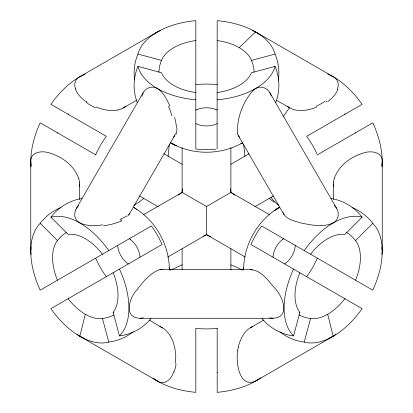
<?xml version="1.0" encoding="UTF-8"?>
<svg xmlns="http://www.w3.org/2000/svg" width="413" height="413" viewBox="0 0 413 413"><rect width="100%" height="100%" fill="white"/><g stroke="black" fill="none" stroke-linecap="round" stroke-linejoin="round"><path stroke-width="0.62" d="M31.166 254.609L30.763 251.3L30.763 161.7C30.237 151.447 42.828 150.342 50.05 153.14C62.544 156.914 74.33 165.814 78.687 178.447M79.539 199.417L79.482 182.587M333.461 199.417L333.518 182.587M381.834 254.609L382.237 251.3L382.237 161.7C382.732 151.468 370.162 150.373 362.95 153.161C350.456 156.925 338.67 165.819 334.313 178.447M178.168 195.153L182.112 192.422L182.334 188.813M30.763 251.3L31.166 247.418M79.482 185.298L79.539 183.961M250.185 269.73C261.197 269.715 268.269 280.943 274.934 288.274C282.699 296.26 291.072 317.571 272.988 318.268L140.002 318.268C123.11 317.917 129.269 297.876 136.786 289.957C142.939 282.131 149.542 273.473 159.144 269.803M169.299 144.617L168.112 156.403M243.613 270.169C243.562 245.121 257.211 220.568 278.754 207.708M273.003 257.227L273.101 255.936A15.74 9.086 -60 0 1 282.631 239.473M295.274 245.42L295.176 246.716A15.74 9.086 -60 0 1 285.667 263.184L284.593 263.917M175.499 363.363L175.819 356.249L174.905 348.118L172.851 341.04L169.614 334.675L165.195 329.595L149.155 319.992M237.635 350.802C235.906 361.385 238.688 388.437 255.471 381.147L333.167 336.29L335.836 334.287M381.813 165.644L382.237 161.7A69.787 40.293 60 0 0 378.391 137.529A69.735 40.262 60 0 0 374.565 126.863L372.789 122.826L316.957 155.061M238.162 347.767C239.447 341.742 241.884 335.79 246.112 331.216A21.254 14.971 -74.8 0 1 249.307 328.49L263.845 319.992M85.295 314.252L79.833 336.29L157.43 381.091C164.673 386.14 172.118 378.514 173.677 371.586M262.002 318.552A72.378 59.095 -60 0 0 292.75 335.815L293.545 335.929L299.859 312.378A46.261 26.711 -60 0 1 299.859 272.73M279.864 331.789A72.378 59.095 -60 0 0 304.226 342.093L310.54 318.542A46.261 26.711 -60 0 0 344.87 298.723M175.489 133.347L174.503 135.908L173.475 137.157M134.617 79.91A72.378 59.095 0 0 1 137.632 54.815L138.758 51.542A69.394 40.066 0 0 1 191.446 21.125L195.819 20.65L195.819 149.036A56.762 32.772 0 0 0 215.777 149.181L215.865 149.176M217.181 92.533A46.261 26.711 0 0 0 251.512 72.714L275.068 66.405L274.242 68.93A69.394 40.066 0 0 1 221.554 99.347L217.181 99.822M75.6 209.959C70.045 226.097 92.331 226.928 102.579 224.791M337.142 89.368C339.594 84.923 337.963 78.94 333.255 76.761L255.57 31.909L252.498 30.598M95.646 154.834L96.224 153.543A56.762 32.772 -60 0 1 106.327 136.331L50.892 104.324A69.394 40.066 -60 0 1 85.228 73.937M317.354 258.166L316.776 259.457A56.762 32.772 -60 0 1 306.673 276.669M129.713 213.335L127.643 216.221M293.545 269.085L291.769 273.122A69.74 40.267 -60 0 0 287.944 283.788A69.797 40.298 -60 0 0 284.098 307.959M174.905 135.139L128.902 214.817M242.56 270.112L243.835 267.898M76.462 208.204L142.955 93.028M143.657 91.929C146.486 87.515 152.758 85.589 157.327 88.506M133.136 331.789A72.378 59.095 60 0 1 108.779 342.093A69.394 40.066 60 0 1 50.892 308.676L162.077 244.481L161.498 243.195A56.762 32.772 60 0 0 151.395 225.978L40.211 290.174L38.435 286.147A69.394 40.066 60 0 1 38.435 225.312L40.701 222.7A72.378 59.095 60 0 1 60.933 207.543M113.141 272.73A46.261 26.711 60 0 1 113.141 312.378L119.455 335.929L121.231 333.952A69.394 40.066 60 0 0 121.231 273.112L119.455 269.085M355.552 280.22A46.261 26.711 -60 0 0 355.552 240.578L372.789 223.335L372.299 222.7A72.378 59.095 -60 0 0 352.067 207.543M331.035 198.493A72.378 59.095 -60 0 1 362.108 217.166L344.87 234.408A46.261 26.711 -60 0 0 310.54 254.232M239.215 47.66L255.57 31.909L258.739 34.202M253.525 90.003C243.009 101.546 236.504 118.17 237.635 133.843M154.225 34.233L157.379 31.935M143.791 198.343L138.83 202.303L133.812 205.519M257.996 379.413L255.601 381.075M326.848 101.221L325.893 101.918M282.611 239.457L283.685 238.729M122.057 108.562L124.819 106.972M277.268 208.704L274.17 210.697L279.586 207.28M160.533 30.588L157.482 31.878L79.817 76.715C75.352 78.785 73.437 84.36 75.6 88.749M333.25 222.922C338.557 220.206 339.651 212.953 336.538 208.193L269.854 92.698C267.165 87.809 260.458 85.336 255.57 88.568A15.4 9.876 -66.2 0 0 253.51 89.941M123.497 107.819L136.884 100.091M143.332 214.812L182.112 192.422L206.5 206.505L206.5 234.656L245.281 257.051M230.877 164.266L249.158 153.708M206.5 206.505L230.888 192.422L269.668 214.812M167.719 257.051L206.5 234.656L210.836 236.711M254.713 206.825L273.545 195.948M206.5 234.656L203.263 236.272M333.084 223.02C323.147 227.568 311.712 225.137 301.433 223.097C294.892 221.007 285.574 219.597 282.988 212.21M79.848 76.699L83.416 75.109M250.459 327.721L251.646 327.101M242.55 142.795C220.986 155.138 193.145 155.433 171.416 143.321M170.977 269.932L182.314 264.795M195.819 110.157L196.986 109.595M217.181 123.544L216.014 124.106A15.74 9.086 0 0 1 196.991 124.101L195.819 123.544M121.567 219.886L120.642 220.274M316.776 107.024C310.168 109.791 302.796 111.334 295.656 110.049A21.259 14.945 -14.7 0 1 290.969 108.536L276.116 100.091M329.595 337.886L333.167 336.29L327.705 314.252M278.321 80.323A72.378 59.095 0 0 0 275.068 54.072L251.512 60.381A46.261 26.711 0 0 0 217.181 40.557M143.332 317.891L140.002 318.268M117.344 110.049C110.204 111.334 102.832 109.791 96.224 107.024M119.455 335.929L120.25 335.815A72.378 59.095 60 0 0 150.998 318.552M195.819 84.665L197.223 84.52A56.762 32.772 0 0 1 217.181 84.665M217.093 149.047L217.181 20.65A69.394 40.066 0 0 1 275.068 54.072M217.181 328.335L215.777 328.48A56.762 32.772 0 0 1 195.819 328.335L195.819 392.35A69.394 40.066 0 0 1 152.877 378.194M159.124 269.865A29.942 12.498 -63.4 0 1 160.657 269.575L162.815 269.72M240.872 143.487L242.782 143.487M160.672 269.529L252.328 269.544M272.988 318.268L269.663 317.886M195.819 40.557A46.261 26.711 0 0 0 161.488 60.381L137.932 54.072M137.302 102.651A72.378 59.095 0 0 1 137.932 66.405L161.488 72.714A46.261 26.711 0 0 0 195.819 92.533M230.79 264.888L236.695 267.201L241.997 269.942M83.405 337.886L79.833 336.29L77.164 334.287M330.462 75.429L333.079 76.658M159.759 326.461L162.541 327.721M216.014 109.595L217.181 110.157M173.026 144.111L176.305 145.799L170.631 142.815M163.842 153.708L182.123 164.266M96.043 155.061L40.211 122.826L38.435 126.853A69.394 40.066 -60 0 0 30.985 166.945M139.455 195.948L158.287 206.825M230.666 188.813L230.888 192.422L234.832 195.153M157.539 88.63C163.791 92.688 167.028 99.807 169.975 106.378M288.181 106.972L289.503 107.819A73.163 42.24 -60 0 0 283.158 116.838M134.246 207.708C155.789 220.568 169.438 245.121 169.387 270.169M157.43 381.091L154.261 378.798M129.315 238.729L130.389 239.457M128.407 263.917L127.333 263.189A15.74 9.086 60 0 1 117.829 246.716L117.726 245.42M87.107 101.918L86.152 101.221M274.17 202.303L269.209 198.343M239.566 137.214L239.865 137.457M81.965 198.493A72.378 59.095 60 0 0 50.892 217.166L68.13 234.408A46.261 26.711 60 0 1 102.46 254.232M40.211 223.335L57.448 240.578A46.261 26.711 60 0 0 57.448 280.22M293.545 335.929L291.769 333.962A69.048 39.865 -60 0 1 287.944 327.767A68.997 39.834 -60 0 1 284.098 308.067M372.789 223.335L374.565 225.312A69.394 40.066 -60 0 1 374.565 286.147L372.789 290.174L261.605 225.978A56.762 32.772 -60 0 0 251.502 243.195L250.923 244.481L362.108 308.676A69.394 40.066 -60 0 1 304.221 342.093M334.324 205.266L336.538 208.193M239.287 136.956L238.162 135.304L284.098 214.832M269.854 92.698L271.336 95.945M169.113 267.774L170.435 270.071M316.812 153.626L316.776 153.543A56.762 32.772 60 0 0 306.673 136.331L362.108 104.324A69.394 40.066 60 0 0 327.772 73.937M95.646 258.166L96.224 259.457A56.762 32.772 60 0 0 106.327 276.669M275.068 66.405L275.368 67.143A72.378 59.095 0 0 1 275.791 102.409M68.13 298.723A46.261 26.711 60 0 0 102.46 318.542L108.779 342.093M31.181 165.628L30.763 161.7M381.834 247.418L382.237 251.3M244.888 156.403L243.701 144.617M139.997 257.227L139.899 255.936A15.74 9.086 60 0 0 130.369 239.473M333.461 183.961L333.518 185.298M230.888 147.637L230.888 192.422M230.888 248.729L230.888 269.839M217.181 328.082L217.181 392.35L221.554 391.875A69.394 40.066 0 0 0 260.727 377.761M182.112 147.637L182.112 192.422M182.112 248.729L182.112 269.839M304.221 250.588A69.394 40.066 -60 0 1 362.108 217.166M57.283 133.187A46.261 26.711 -60 0 1 57.448 132.779M68.13 114.282A46.261 26.711 -60 0 1 68.506 113.797M299.859 312.378A47.593 38.858 -60 0 1 299.043 312.264M346.605 232.447A47.593 38.858 -60 0 1 355.552 240.578M310.54 318.542A47.593 38.858 -60 0 1 299.027 314.861M276.473 209.448A73.163 42.24 60 0 1 279.353 207.316M79.456 185.287A21.254 15.013 45.4 0 1 79.296 186.557M78.723 178.452A21.233 15.013 44.9 0 1 79.518 182.592M50.892 217.166A69.394 40.066 60 0 1 108.779 250.588M113.973 314.861A47.593 38.858 60 0 1 102.46 318.542M57.448 240.578A47.593 38.858 60 0 1 66.395 232.447M113.957 312.264A47.593 38.858 60 0 1 113.141 312.378M344.494 113.797A46.261 26.711 60 0 1 344.87 114.282M355.552 132.779A46.261 26.711 60 0 1 355.717 133.187M382.237 161.803A69.002 39.839 60 0 1 382.015 167.033M278.852 205.359A73.163 42.24 -60 0 1 271 197.089M133.647 207.316A73.163 42.24 -60 0 1 136.527 209.448M333.704 186.557A21.254 15.013 -45.4 0 1 333.544 185.287M333.482 182.592A21.228 15.007 -44.9 0 1 334.277 178.452M217.615 372.381A46.261 26.711 0 0 1 217.181 372.443M195.819 99.822A69.394 40.066 0 0 1 137.932 66.405M196.991 109.621A15.74 9.086 0 0 1 216.009 109.621M158.917 72.192A47.593 38.858 0 0 1 161.488 60.381M251.512 60.381A47.593 38.858 0 0 1 254.083 72.187M173.501 144.22A73.163 42.24 -60 0 1 170.781 142.996M122.088 108.593A21.259 15.018 15 0 1 117.364 110.09M95.548 107.803A34.011 20.237 13.8 0 1 86.219 102.336M85.512 101.448A38.729 20.495 16.5 0 1 75.29 88.723M125.96 106.027A21.259 15.002 14.4 0 1 124.793 106.952M288.155 106.988A21.259 15.038 -14.9 0 1 286.994 106.058M337.86 89.311A38.796 20.444 -15.3 0 1 327.855 101.577M324.861 101.438A34.011 18.409 -15.9 0 1 316.115 106.249M238.193 135.263A29.979 12.519 -56.6 0 1 237.676 133.797M251.641 327.075A21.254 15.049 -75 0 1 252.828 326.585M237.707 350.797A29.979 18.317 -73.3 0 1 238.234 347.772M75.667 209.98A38.729 22.865 17.4 0 1 78.677 205.628M122.052 220.692A38.796 14.703 -2.7 0 1 103.384 225.859M126.502 216.014A34.011 12.715 -1.5 0 1 120.054 219.329M176.723 126.228A34.32 14.068 57.9 0 1 176.181 134.173M174.601 117.457A38.569 14.104 62.1 0 1 176.336 126.042M168.494 106.28A38.817 12.442 64.2 0 1 171.953 115.877M142.02 96.353A39.023 23.309 43.8 0 1 143.781 92.027M176.067 363.848A38.574 20.49 76.4 0 1 174.059 372.108"/></g></svg>
